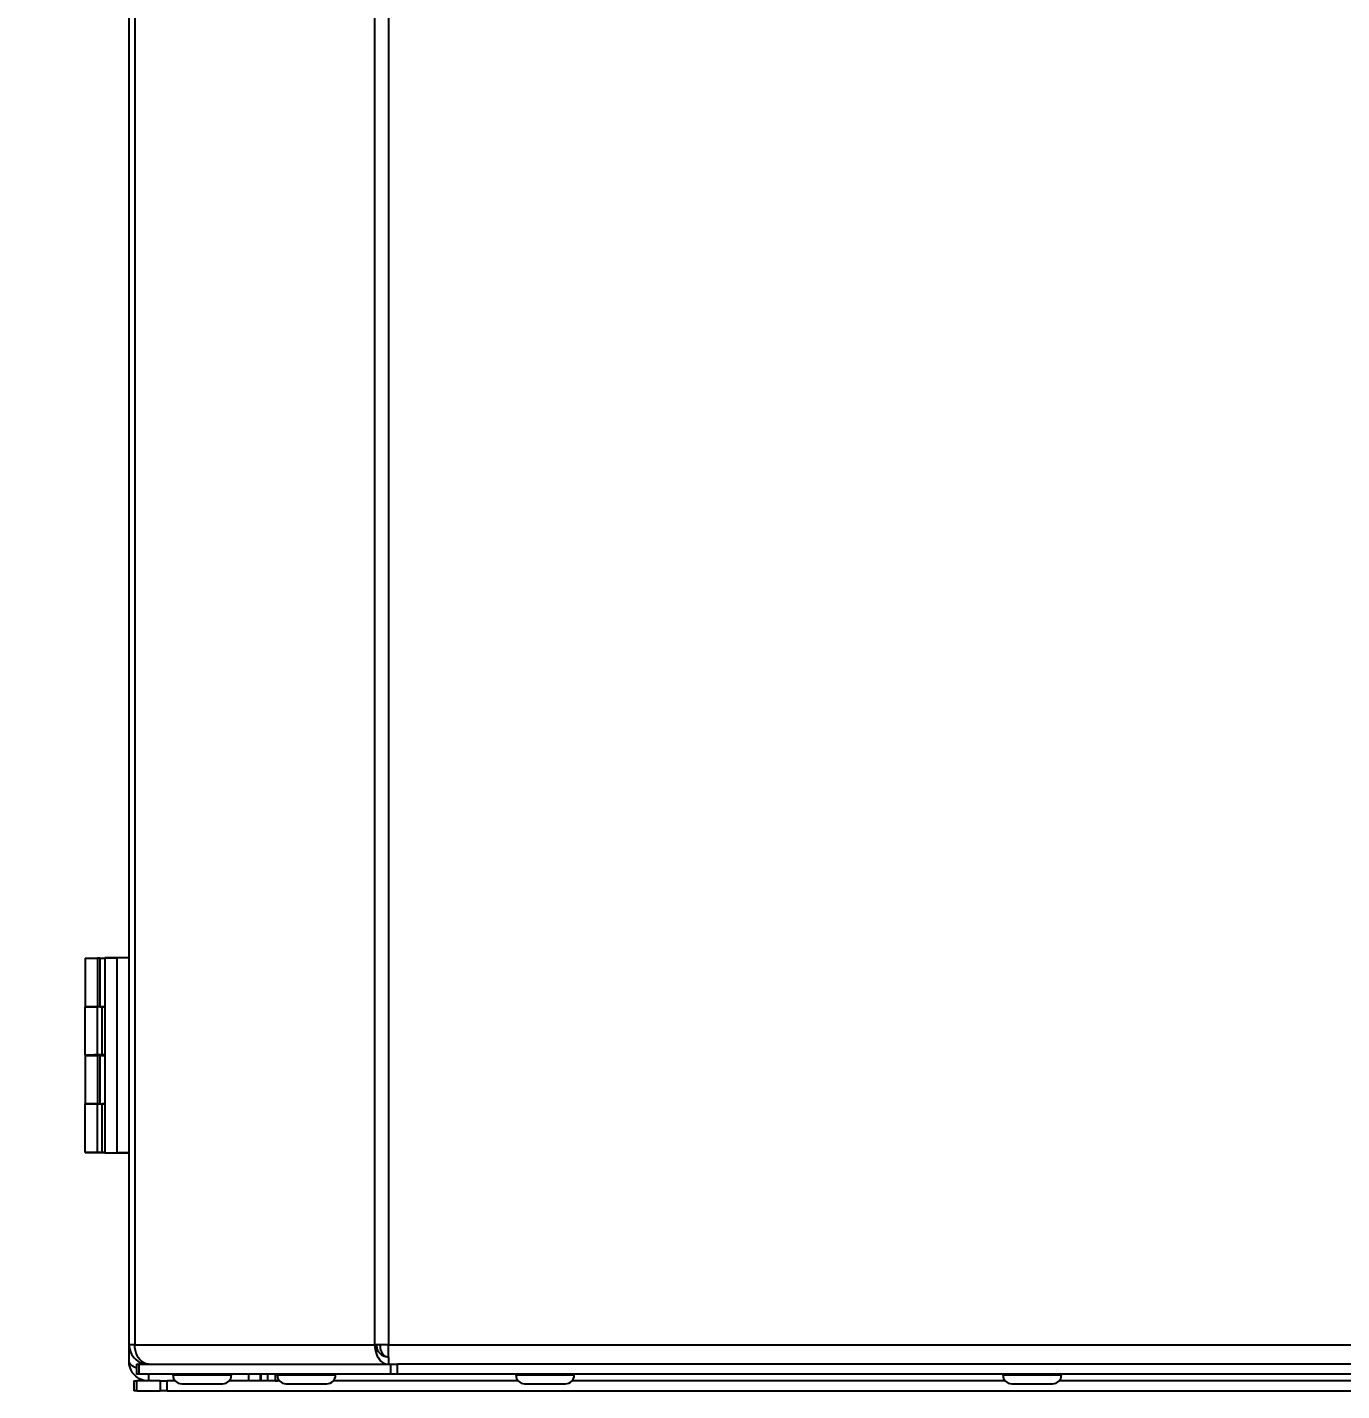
# Model space of a CAD drawing. Header units: millimetres. Extents: x 176 to 2516, y 143 to 1610.
# Drawn here: x 1748.5 to 2018.3, y 332.3 to 612.2 of the extents above; entities that cross this region are included whole.
import ezdxf

# ---------------------------------------------------------------- set-up
doc = ezdxf.new("R2010")
doc.units = ezdxf.units.MM
doc.layers.add('Widoczne (ISO)', color=7, linetype='Continuous', lineweight=25)
doc.layers.add('Wymiary', color=164, linetype='Continuous', lineweight=9)
doc.styles.add('Tekst notatki (ISO)', font='TAHOMA.TTF')
doc.dimstyles.new('Kopia Domyślne (ISO)', dxfattribs={"dimtxt": 20, "dimasz": 20, "dimexe": 3.175, "dimexo": 0, "dimgap": 2.5, "dimtad": 1, "dimtoh": 1, "dimdec": 0, "dimrnd": 1e-08, "dimzin": 0, "dimtxsty": 'Tekst notatki (ISO)', "dimblk": 'CLOSEDBLANK', "dimcen": 15, "dimdle": 10, "dimclrd": 256, "dimclre": 256, "dimclrt": 7, "dimazin": 0, "dimtfac": 1.001486, "dimtmove": 0, "dimatfit": 2, "dimfxl": 1, "dimtolj": 1, "dimtzin": 0, "dimlwd": -1, "dimlwe": -1, "dimarcsym": 0})

# ---------------------------------------------------------------- blocks, each defined once
blk = doc.blocks.new('_CLOSEDBLANK')
at = {"color": 0, "linetype": 'ByBlock', "lineweight": -2}
for p, q in [((-1, -0.167), (-1, 0.167)), ((-1, 0.167), (0, 0)), ((0, 0), (-1, -0.167))]:
    blk.add_line(p, q, dxfattribs=at)
blk = doc.blocks.new('*D11')
at = {"layer": 'Defpoints', "color": 0}
for p in [(1834.23, 1608.26), (1546.72, 144.94), (1807.51, 144.94)]:
    blk.add_point(p, dxfattribs=at)
at = {"layer": 'Wymiary'}
for p, q in [((1834.23, 1608.26), (1543.54, 1608.26)), ((1546.72, 1588.26), (1546.72, 164.94)), ((1807.51, 144.94), (1543.54, 144.94))]:
    blk.add_line(p, q, dxfattribs=at)
at = {"layer": 'Wymiary', "xscale": 20, "yscale": 20, "zscale": 20}
for p, rotation in [((1546.72, 1608.26), 90), ((1546.72, 144.94), 270)]:
    blk.add_blockref('_CLOSEDBLANK', p, dxfattribs=dict(at, rotation=rotation))
at = {"layer": 'Wymiary', "color": 7, "insert": (1533.81, 876.6), "char_height": 20, "attachment_point": 5, "rotation": 90, "style": 'Tekst notatki (ISO)'}
blk.add_mtext('\\A1;1470', dxfattribs=at)

msp = doc.modelspace()

# ---------------------------------------------------------------- linework, layer by layer
at = {"layer": 'Widoczne (ISO)'}
for p, q in [((1769.37, 341.76), (1769.37, 906.76)), ((1770.54, 906.76), (1770.54, 341.76)), ((1819.81, 341.76), (1819.81, 906.76)), ((1822.64, 906.76), (1822.64, 341.76)), ((1760.37, 421.11), (1762.87, 421.12)), ((1760.37, 421.11), (1760.37, 411.11)), ((1763.37, 421.12), (1762.87, 421.12)), ((1762.87, 421.12), (1762.87, 411.12)), ((1763.37, 421.12), (1763.37, 411.12)), ((1764.37, 421.21), (1764.37, 421.15)), ((1764.37, 421.21), (1769.37, 421.21)), ((1764.37, 421.15), (1766.87, 421.16)), ((1764.37, 421.15), (1764.37, 381.15)), ((1769.37, 421.16), (1766.87, 421.16)), ((1766.87, 421.16), (1766.87, 381.16)), ((1760.37, 411.11), (1762.87, 411.12)), ((1762.87, 411.12), (1760.37, 411.11)), ((1760.37, 401.23), (1760.37, 411.11)), ((1763.37, 411.12), (1762.87, 411.12)), ((1763.87, 411.12), (1762.87, 411.12)), ((1762.87, 401.24), (1762.87, 411.12)), ((1763.87, 401.24), (1763.87, 411.12)), ((1762.87, 401.24), (1760.37, 401.23)), ((1760.37, 401.22), (1760.37, 401.23)), ((1760.37, 401.22), (1762.87, 401.21)), ((1760.37, 401.11), (1762.87, 401.12)), ((1760.37, 401.11), (1760.37, 391.23)), ((1762.87, 401.24), (1763.87, 401.24)), ((1763.37, 401.21), (1762.87, 401.21)), ((1763.37, 401.12), (1762.87, 401.12)), ((1762.87, 401.12), (1762.87, 391.24)), ((1763.37, 401.12), (1763.37, 391.24)), ((1760.37, 391.23), (1762.87, 391.24)), ((1762.87, 391.24), (1760.37, 391.23)), ((1760.37, 381.23), (1760.37, 391.23)), ((1763.37, 391.24), (1762.87, 391.24)), ((1762.87, 391.24), (1763.87, 391.24)), ((1762.87, 381.24), (1762.87, 391.24)), ((1763.87, 381.24), (1763.87, 391.24)), ((1762.87, 381.24), (1760.37, 381.23)), ((1760.37, 381.22), (1760.37, 381.23)), ((1760.37, 381.22), (1762.87, 381.21)), ((1762.87, 381.24), (1763.87, 381.24)), ((1763.37, 381.21), (1762.87, 381.21)), ((1764.37, 381.15), (1766.87, 381.16)), ((1764.37, 381.15), (1764.37, 381.12)), ((1764.37, 381.12), (1769.37, 381.12)), ((1769.37, 381.16), (1766.87, 381.16)), ((1769.37, 338.33), (1769.37, 341.76)), ((1770.54, 341.76), (1769.37, 341.76)), ((1770.54, 341.76), (1819.81, 341.76)), ((1822.64, 341.76), (1819.81, 341.76)), ((1822.64, 341.76), (2214.78, 341.76)), ((1822.6, 339.26), (1822.66, 339.26)), ((1822.6, 339.26), (1822.6, 337.76)), ((1770.87, 337.76), (1771.45, 337.76)), ((1770.87, 337.76), (1770.87, 335.76)), ((1771.45, 335.76), (1771.45, 337.76)), ((1771.45, 337.76), (1823.07, 337.76)), ((1773.37, 337.76), (1773.37, 337.76)), ((1823.07, 337.76), (1824.48, 337.76)), ((1823.07, 337.76), (1823.07, 335.76)), ((1824.48, 335.76), (1824.48, 337.76)), ((2204.03, 337.76), (1824.48, 337.76)), ((1770.37, 334.33), (1770.95, 334.33)), ((1770.37, 334.33), (1770.37, 332.33)), ((1771.45, 335.76), (1770.87, 335.76)), ((1770.95, 332.33), (1770.95, 334.33)), ((1775.78, 334.33), (1770.95, 334.33)), ((1823.07, 335.76), (1771.45, 335.76)), ((1773.37, 335.76), (1773.37, 334.33)), ((1775.78, 334.33), (1777.19, 334.33)), ((1775.78, 334.33), (1775.78, 332.33)), ((1777.19, 332.33), (1777.19, 334.33)), ((1778.85, 334.33), (1777.19, 334.33)), ((1778.37, 335.76), (1778.37, 335.56)), ((1778.37, 335.56), (1790.37, 335.56)), ((1780.17, 333.76), (1788.57, 333.76)), ((1800.27, 334.33), (1789.88, 334.33)), ((1790.37, 335.76), (1790.37, 335.56)), ((1793.87, 335.76), (1793.87, 334.33)), ((1796.37, 334.33), (1796.37, 335.76)), ((1796.4, 335.76), (1796.4, 334.33)), ((1797.87, 334.33), (1797.87, 335.76)), ((1799.37, 335.76), (1799.37, 334.33)), ((1799.37, 335.76), (1799.37, 334.33)), ((1799.78, 335.76), (1799.78, 335.56)), ((1799.78, 335.56), (1811.78, 335.56)), ((1801.58, 333.76), (1809.98, 333.76)), ((1849.27, 334.33), (1811.3, 334.33)), ((1811.78, 335.76), (1811.78, 335.56)), ((1824.48, 335.76), (1823.07, 335.76)), ((2204.03, 335.76), (1824.48, 335.76)), ((1848.78, 335.76), (1848.78, 335.56)), ((1848.78, 335.56), (1860.78, 335.56)), ((1850.58, 333.76), (1858.98, 333.76)), ((1949.27, 334.33), (1860.3, 334.33)), ((1860.78, 335.76), (1860.78, 335.56)), ((1948.78, 335.76), (1948.78, 335.56)), ((1948.78, 335.56), (1960.78, 335.56)), ((1950.58, 333.76), (1958.98, 333.76)), ((2049.27, 334.33), (1960.3, 334.33)), ((1960.78, 335.76), (1960.78, 335.56)), ((1770.95, 332.33), (1770.37, 332.33)), ((1770.95, 332.33), (1775.78, 332.33)), ((1777.19, 332.33), (1775.78, 332.33)), ((1777.19, 332.33), (2085.49, 332.33))]:
    msp.add_line(p, q, dxfattribs=at)
for centre, start, end in [((1780.17, 335.56), 180, 270), ((1788.57, 335.56), 270, 0), ((1801.58, 335.56), 180, 270), ((1809.98, 335.56), 270, 0), ((1850.58, 335.56), 180, 270), ((1858.98, 335.56), 270, 0), ((1950.58, 335.56), 180, 270), ((1958.98, 335.56), 270, 0)]:
    msp.add_arc(centre, 1.8, start, end, dxfattribs=at)
for centre, major_axis, start_param, end_param in [((1763.37, 421.12), (1, 0), 4.712389, 6.283185), ((1763.37, 411.12), (1, 0), 4.712389, 6.283185), ((1763.87, 411.11), (5, 0), 1.470629, 1.570796), ((1763.87, 401.23), (-2.05, 0), 4.466001, 8.100369), ((1763.37, 401.21), (1, 0), 0, 1.570796), ((1763.37, 401.12), (1, 0), 4.712389, 6.283185), ((1763.87, 401.23), (5, 0), 1.470629, 1.570796), ((1763.37, 391.24), (1, 0), 4.712389, 6.283185), ((1763.87, 391.23), (5, 0), 1.470629, 1.570796), ((1763.87, 381.23), (-2.05, 0), 4.466001, 8.100369), ((1763.37, 381.21), (1, 0), 0, 1.570796), ((1763.87, 381.23), (5, 0), 1.470629, 1.570796)]:
    msp.add_ellipse(centre, major_axis=major_axis, ratio=0.00267, start_param=start_param, end_param=end_param, dxfattribs=at)
for points, knots in [([(1769.37, 341.76), (1769.37, 340.44), (1770.07, 339.14), (1771.17, 338.41), (1771.82, 337.99), (1772.59, 337.76), (1773.37, 337.76)], [0, 0, 0, 0, 0.990116, 0.990116, 0.990116, 1.570796, 1.570796, 1.570796, 1.570796]), ([(1773.4, 337.76), (1772.46, 337.76), (1771.54, 338.46), (1771.01, 339.56), (1770.71, 340.21), (1770.54, 340.98), (1770.54, 341.76)], [0, 0, 0, 0, 0.990116, 0.990116, 0.990116, 1.570796, 1.570796, 1.570796, 1.570796]), ([(1819.81, 341.76), (1819.8, 340.44), (1820.29, 339.14), (1821.07, 338.41), (1821.52, 337.99), (1822.06, 337.76), (1822.6, 337.76)], [0, 0, 0, 0, 0.990116, 0.990116, 0.990116, 1.570796, 1.570796, 1.570796, 1.570796]), ([(1820.14, 341.76), (1820.14, 341.67), (1820.14, 341.58), (1820.16, 341.39), (1820.18, 341.28), (1820.26, 340.92), (1820.36, 340.68), (1820.62, 340.24), (1820.78, 340.04), (1821.25, 339.61), (1821.61, 339.42), (1822.19, 339.28), (1822.38, 339.26), (1822.57, 339.26)], [-0.5128135, -0.5128135, -0.5128135, -0.5128135, -0.4827866, -0.4827866, -0.4472357, -0.4472357, -0.3539946, -0.3539946, -0.2540167, -0.2540167, -0.084849, -0.084849, -0.0031094, -0.0031094, -0.0031094, -0.0031094]), ([(1820.87, 341.76), (1820.86, 340.83), (1821.25, 339.93), (1821.83, 339.52), (1822.07, 339.35), (1822.34, 339.26), (1822.6, 339.26)], [0, 0, 0, 0, 1.113566, 1.113566, 1.113566, 1.570796, 1.570796, 1.570796, 1.570796]), ([(1822.7, 337.76), (1822.68, 337.76), (1822.67, 338.46), (1822.66, 339.56), (1822.65, 340.21), (1822.65, 340.98), (1822.64, 341.76)], [0, 0, 0, 0, 0.990116, 0.990116, 0.990116, 1.570796, 1.570796, 1.570796, 1.570796]), ([(1770.87, 336.96), (1770.57, 337.1), (1770.32, 337.25), (1770.1, 337.39), (1769.63, 337.7), (1769.37, 338.02), (1769.37, 338.33)], [-0.5701979, -0.5701979, -0.5701979, -0.5701979, -0.3919644, -0.3919644, -0.3919644, 0, 0, 0, 0]), ([(1773.37, 334.33), (1772.09, 334.33), (1770.84, 334.98), (1770.1, 336.02), (1769.63, 336.69), (1769.37, 337.51), (1769.37, 338.33)], [-1, -1, -1, -1, -0.3919644, -0.3919644, -0.3919644, 0, 0, 0, 0])]:
    msp.add_open_spline(points, degree=3, knots=knots, dxfattribs=at)
for points in [[(1822.57, 339.26), (1822.58, 339.26), (1822.59, 339.26), (1822.6, 339.26)], [(1799.37, 334.33), (1799.62, 334.33), (1799.87, 334.39), (1800.12, 334.51)]]:
    msp.add_open_spline(points, degree=3, dxfattribs=at)

# ---------------------------------------------------------------- dimensions: what is measured, and where the dimension line sits
at = {"layer": 'Wymiary'}
dim = msp.add_linear_dim(base=(1546.72, 144.94), p1=(1834.23, 1608.26), p2=(1807.51, 144.94), angle=90, text='1470', dimstyle='Kopia Domyślne (ISO)', dxfattribs=at)
dim.commit()
dim.dimension.update_dxf_attribs({"geometry": '*D11', "text_midpoint": (1533.81, 876.6)})

doc.saveas('drawing.dxf')
